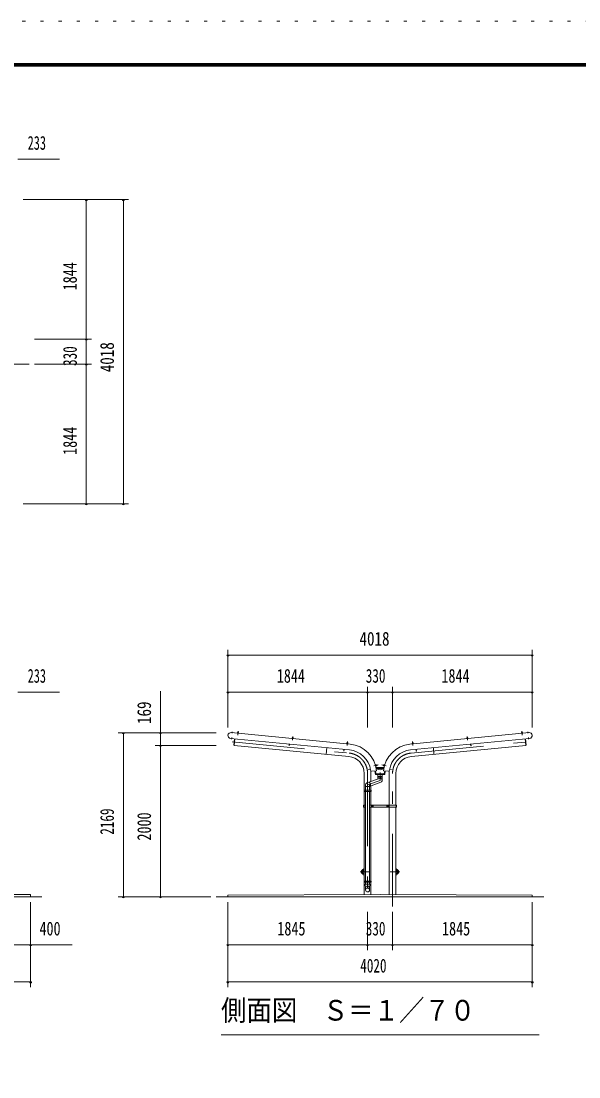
# Model space of a CAD drawing. Units: millimetres, scale not verified, with parts at other scales. Extents: x -31545 to 31552, y -14700 to 14700.
# Drawn here: x 3396 to 10762, y 748 to 14700 of the extents above; entities that cross this region are included whole.
import ezdxf
from ezdxf.enums import TextEntityAlignment as Align

# ---------------------------------------------------------------- set-up
doc = ezdxf.new("R2010")
doc.units = ezdxf.units.MM
doc.header["$LTSCALE"] = 80
doc.linetypes.add('USER3', pattern=[24, 12, -5, 2, -5])
doc.linetypes.add('USER4', pattern=[3, 0.5, -2.5])
for name, color, linetype, lineweight in [('0-2_1-07BOLD', 7, 'Continuous', 18), ('0-3_1-27CENTER', 3, 'USER3', 18), ('0-5_1-57DIM', 3, 'Continuous', 18), ('0-C_F-F1PAPER', 5, 'Continuous', 18), ('0-D_F-E_J_ADD', 5, 'USER4', 18)]:
    doc.layers.add(name, color=color, linetype=linetype, lineweight=lineweight)
doc.styles.add('ＭＳ ゴシック', font='')
doc.styles.get('ＭＳ ゴシック').set_extended_font_data('MS Gothic')

msp = doc.modelspace()

# ---------------------------------------------------------------- linework, layer by layer
at = {"layer": '0-2_1-07BOLD'}
for p, q in [((6259.6, 5308.86), (6265.57, 5308.29)), ((10013.38, 5308.86), (10007.41, 5308.29)), ((6161.01, 5220.87), (7733.84, 5069.41)), ((7741.52, 5146.03), (6168.39, 5297.51)), ((6258.46, 5299.61), (6257.97, 5294.51)), ((6264.43, 5293.89), (6264.92, 5298.99)), ((6979.63, 5225.02), (6980.12, 5230.12)), ((6986.58, 5229.5), (6986.1, 5224.4)), ((8531.45, 5146.03), (10104.59, 5297.51)), ((10111.96, 5220.87), (8539.14, 5069.41)), ((8570.05, 5169.88), (8570.9, 5161.11)), ((9286.88, 5224.4), (9286.39, 5229.5)), ((9291.72, 5239.37), (9292.56, 5230.6)), ((9292.85, 5230.12), (9293.34, 5225.02)), ((10008.54, 5293.89), (10008.05, 5298.99)), ((10014.52, 5299.61), (10015.01, 5294.51)), ((7432.83, 5098.4), (7424.48, 5011.71)), ((7701.78, 5160.64), (7701.29, 5155.54)), ((7707.76, 5154.91), (7708.25, 5160.01)), ((8565.22, 5154.91), (8564.73, 5160.01)), ((8571.19, 5160.64), (8571.68, 5155.54)), ((8840.15, 5098.4), (8848.49, 5011.71)), ((7926.94, 4535.54), (7926.94, 4758.54)), ((7986.57, 4809.2), (8009.22, 4813.19)), ((8016.04, 4758.54), (8016.04, 4652.4)), ((8027.38, 4787.84), (8089.47, 4793.43)), ((8075.59, 4792.18), (8080.87, 4752.66)), ((8080.86, 4752.66), (8192.11, 4752.66)), ((8086.53, 4868.91), (8081.49, 4868.02)), ((8082.62, 4861.62), (8087.66, 4862.51)), ((8082.92, 4837.66), (8190.06, 4837.66)), ((8187.25, 4822.66), (8085.72, 4822.66)), ((8095.75, 4870.29), (8096.79, 4864.38)), ((8106.49, 4745.36), (8106.49, 4718.36)), ((8176.19, 4864.38), (8177.23, 4870.29)), ((8183.5, 4793.43), (8245.6, 4787.84)), ((8185.32, 4862.51), (8190.36, 4861.62)), ((8191.49, 4868.02), (8186.44, 4868.91)), ((8192.11, 4752.66), (8197.39, 4792.18)), ((8256.94, 4758.54), (8256.94, 4340.54)), ((8346.04, 4340.54), (8346.04, 4758.54)), ((7943.99, 4606.92), (7943.99, 4535.54)), ((8127.08, 4692.82), (7962.08, 4632.76)), ((7998.98, 4587.68), (8145.9, 4641.14)), ((7998.98, 4535.54), (7998.98, 4606.92)), ((8108.98, 4708.24), (8108.98, 4718.36)), ((8163.99, 4718.36), (8163.99, 4708.24)), ((7926.94, 4340.54), (7926.94, 4519.54)), ((7942.39, 4535.54), (7942.39, 4519.54)), ((7998.98, 4584.47), (7943.98, 4584.47)), ((7943.99, 4519.54), (7943.99, 3335.54)), ((7999, 3335.54), (7999, 4519.54)), ((8000.58, 4519.54), (8000.58, 4535.54)), ((8016.04, 4519.54), (8016.04, 4340.54)), ((7925.34, 4327.54), (7919.24, 4327.54)), ((7925.34, 4314.54), (7925.34, 4340.54)), ((8017.64, 4340.54), (8017.64, 4314.54)), ((8047.64, 4314.54), (8047.64, 4340.54)), ((8225.34, 4340.54), (8225.34, 4314.54)), ((8255.34, 4340.54), (8255.34, 4314.54)), ((8347.64, 4314.54), (8347.64, 4340.54)), ((8353.74, 4327.54), (8347.64, 4327.54)), ((7926.94, 3335.54), (7926.94, 4314.54)), ((7999, 4314.54), (8353.74, 4314.54)), ((8016.04, 4314.54), (8016.04, 3335.54)), ((8256.94, 4314.54), (8256.94, 3156.94)), ((8346.04, 3156.5), (8346.04, 4314.54)), ((7923.49, 3490.54), (7926.94, 3490.54)), ((8346.04, 3490.54), (8349.49, 3490.54)), ((7926.94, 3424.54), (7923.49, 3424.54)), ((8349.49, 3424.54), (8346.04, 3424.54)), ((7926.94, 3319.54), (7926.94, 3156.14)), ((7942.39, 3335.54), (7942.39, 3319.54)), ((7943.98, 3319.54), (7943.98, 3294.08)), ((7998.98, 3319.54), (7998.98, 3294.08)), ((8000.58, 3319.54), (8000.58, 3335.54)), ((8016.04, 3156.56), (8016.04, 3319.54)), ((-7628.51, 3127.54), (3671.49, 3127.54)), ((3521.49, 3157.54), (3521.49, 3127.54)), ((10301.49, 3127.54), (5971.49, 3127.54))]:
    msp.add_line(p, q, dxfattribs=at)
for points in [[(6264.72, 5299.51), (6265.57, 5308.29), (6265.12, 5308.83), (6260.14, 5309.31), (6259.6, 5308.86), (6258.75, 5300.08)], [(10008.25, 5299.51), (10007.41, 5308.29), (10007.86, 5308.83), (10012.83, 5309.31), (10013.38, 5308.86), (10014.22, 5300.08)], [(6215.26, 5215.64), (6207.21, 5132.03), (6210.39, 5131.72)], [(7723.1, 4982.95), (6210.1, 5128.64), (6218.45, 5215.34)], [(6254.74, 5294.82), (6255.23, 5299.92), (6256.14, 5300.34), (6267.33, 5299.26), (6268.16, 5298.68), (6267.66, 5293.58)], [(6989.33, 5224.09), (6989.82, 5229.19), (6989, 5229.77), (6977.8, 5230.85), (6976.89, 5230.43), (6976.4, 5225.34)], [(6980.42, 5230.6), (6981.26, 5239.37), (6987.23, 5238.8)], [(6981.26, 5239.37), (6981.81, 5239.82), (6986.78, 5239.34), (6987.23, 5238.8), (6986.39, 5230.02)], [(7708.05, 5160.53), (7708.89, 5169.31), (7702.92, 5169.88), (7702.08, 5161.11)], [(7702.92, 5169.88), (7703.47, 5170.33), (7708.45, 5169.86), (7708.89, 5169.31)], [(8549.88, 4982.95), (10062.88, 5128.64), (10054.53, 5215.34)], [(8564.93, 5160.53), (8564.08, 5169.31), (8570.05, 5169.88), (8569.51, 5170.33), (8564.53, 5169.86), (8564.08, 5169.31)], [(9296.58, 5225.34), (9296.09, 5230.43), (9295.17, 5230.85), (9283.98, 5229.77), (9283.16, 5229.19), (9283.65, 5224.09)], [(9286.59, 5230.02), (9285.75, 5238.8), (9291.72, 5239.37), (9291.17, 5239.82), (9286.19, 5239.34), (9285.75, 5238.8)], [(10018.24, 5294.82), (10017.75, 5299.92), (10016.84, 5300.34), (10005.64, 5299.26), (10004.82, 5298.68), (10005.31, 5293.58)], [(10057.72, 5215.64), (10065.77, 5132.03), (10062.58, 5131.72)], [(6940.1, 5145.84), (6937.9, 5122.95), (6934.72, 5123.26), (6936.92, 5146.15)], [(7661.76, 5076.35), (7659.57, 5053.47), (7656.38, 5053.77), (7658.59, 5076.66)], [(7698.06, 5155.85), (7698.55, 5160.95), (7699.46, 5161.36), (7710.66, 5160.28), (7711.48, 5159.7), (7710.99, 5154.6)], [(8574.92, 5155.85), (8574.43, 5160.95), (8573.51, 5161.36), (8562.31, 5160.28), (8561.5, 5159.7), (8561.99, 5154.6)], [(8611.21, 5076.35), (8613.41, 5053.47), (8616.6, 5053.77), (8614.39, 5076.66)], [(9332.87, 5145.84), (9335.07, 5122.95), (9338.26, 5123.26), (9336.06, 5146.15)], [(8008.64, 4816.34), (7986.02, 4812.35), (7986.57, 4809.2)], [(8204.67, 4791.53), (8198.5, 4745.36), (8074.48, 4745.36), (8068.31, 4791.53)], [(8080.92, 4871.22), (8085.97, 4872.11), (8086.61, 4871.34), (8088.57, 4860.26), (8088.23, 4859.32), (8083.18, 4858.43)], [(8086.5, 4817.83), (8136.49, 4806.27), (8186.48, 4817.83)], [(8096.33, 4869.88), (8095.75, 4870.29), (8087.07, 4868.75)], [(8088.11, 4862.85), (8096.79, 4864.38), (8097.2, 4864.96), (8096.33, 4869.88)], [(8106.49, 4718.36), (8166.49, 4718.36), (8166.49, 4745.36)], [(8185.91, 4868.75), (8177.23, 4870.29), (8176.65, 4869.88), (8175.78, 4864.96), (8176.19, 4864.38), (8184.87, 4862.85)], [(8189.8, 4858.43), (8184.75, 4859.32), (8184.41, 4860.26), (8186.36, 4871.34), (8187.01, 4872.11), (8192.05, 4871.22)], [(8263.75, 4813.19), (8286.4, 4809.2), (8286.96, 4812.35), (8264.33, 4816.34)], [(8163.99, 4666.98), (8163.99, 4686.25), (8165.99, 4708.24), (8106.98, 4708.24), (8108.99, 4686.24)], [(7925.34, 4519.54), (7925.34, 4535.54), (8016.04, 4535.54), (8016.04, 4593.88)], [(8017.64, 4535.54), (8017.64, 4519.54), (7925.34, 4519.54)], [(7943.99, 4340.54), (7919.24, 4340.54), (7919.24, 4314.54), (7943.99, 4314.54)], [(8353.74, 4314.54), (8353.74, 4340.54), (7999, 4340.54)], [(7941.99, 3294.08), (7943.99, 3244.42), (7943.99, 3218.57)], [(7998.98, 3218.57), (7998.98, 3244.42), (8000.98, 3294.08), (7941.99, 3294.08)], [(3521.49, 3157.54), (-7478.51, 3157.54), (-7478.51, 3127.54)], [(6126.49, 3127.54), (6126.49, 3147.54), (8136.49, 3157.54), (10146.49, 3147.54), (10146.49, 3127.54)]]:
    msp.add_lwpolyline(points, dxfattribs=at)
for points in [[(6253.24, 5294.97), (6253.08, 5293.38), (6269.01, 5291.84), (6269.17, 5293.43)], [(6974.9, 5225.48), (6990.83, 5223.95), (6990.67, 5222.35), (6974.75, 5223.89)], [(9282.15, 5223.95), (9298.08, 5225.48), (9298.23, 5223.89), (9282.3, 5222.35)], [(10019.74, 5294.97), (10003.81, 5293.43), (10003.96, 5291.84), (10019.89, 5293.38)], [(7696.41, 5154.4), (7712.33, 5152.86), (7712.49, 5154.46), (7696.56, 5155.99)], [(8576.57, 5154.4), (8560.64, 5152.86), (8560.49, 5154.46), (8576.42, 5155.99)], [(8083.44, 4856.94), (8081.86, 4856.67), (8079.09, 4872.42), (8080.66, 4872.7)], [(8189.54, 4856.94), (8191.11, 4856.67), (8193.89, 4872.42), (8192.32, 4872.7)], [(8037.52, 4330.43), (8037.52, 4324.66), (8032.52, 4321.77), (8027.52, 4324.66), (8027.52, 4330.43), (8032.52, 4333.31)], [(8245.46, 4330.43), (8245.46, 4324.66), (8240.46, 4321.77), (8235.46, 4324.66), (8235.46, 4330.43), (8240.46, 4333.31)], [(8017.64, 3319.54), (7925.34, 3319.54), (7925.34, 3335.54), (8017.64, 3335.54)]]:
    msp.add_lwpolyline(points, close=True, dxfattribs=at)
for centre, radius in [((8032.52, 4327.54), 6.25), ((8032.52, 4327.54), 4.9), ((8240.46, 4327.54), 6.25), ((8240.46, 4327.54), 4.9)]:
    msp.add_circle(centre, radius, dxfattribs=at)
for centre, radius, start, end in [((6166.11, 5259.15), 38.62, 82.41238, 262.41238), ((6253.89, 5291.29), 2, 84.4998, 264.4998), ((6256.61, 5297.4), 2.88, 50.11574, 110.11574), ((6260.71, 5289.1), 10.75, 66.91203, 102.08795), ((6266.31, 5296.47), 2.88, 58.88425, 118.88425), ((6267.82, 5289.94), 2, 264.50061, 84.50061), ((6975.55, 5221.8), 2, 84.4998, 264.4998), ((6978.27, 5227.92), 2.88, 50.11574, 110.11574), ((6982.37, 5219.61), 10.75, 66.91203, 102.08795), ((6987.98, 5226.98), 2.88, 58.88425, 118.88425), ((6989.48, 5220.46), 2, 264.50061, 84.50061), ((9283.49, 5220.46), 2, 95.49939, 275.49939), ((9285, 5226.98), 2.88, 61.11575, 121.11575), ((9290.6, 5219.61), 10.75, 77.91205, 113.08797), ((9294.7, 5227.92), 2.88, 69.88426, 129.88426), ((9297.43, 5221.8), 2, 275.5002, 95.5002), ((10005.15, 5289.94), 2, 95.49939, 275.49939), ((10006.66, 5296.47), 2.88, 61.11575, 121.11575), ((10012.27, 5289.1), 10.75, 77.91205, 113.08797), ((10016.36, 5297.4), 2.88, 69.88426, 129.88426), ((10019.09, 5291.29), 2, 275.5002, 95.5002), ((10106.87, 5259.15), 38.62, 277.58762, 97.58762), ((7697.21, 5152.31), 2, 84.4998, 264.4998), ((7699.94, 5158.43), 2.88, 50.11574, 110.11574), ((7704.03, 5150.13), 10.75, 66.91203, 102.08795), ((7709.64, 5157.49), 2.88, 58.88425, 118.88425), ((7711.14, 5150.97), 2, 264.50061, 84.50061), ((7701.49, 4758.54), 312.55, 7.76237, 84.05869), ((7701.49, 4758.54), 389.55, 5.13863, 84.10165), ((8571.49, 4758.54), 389.55, 95.89835, 174.86137), ((8571.49, 4758.54), 312.55, 95.94131, 172.23763), ((8561.83, 5150.97), 2, 95.49939, 275.49939), ((8563.34, 5157.49), 2.88, 61.11575, 121.11575), ((8568.94, 5150.13), 10.75, 77.91205, 113.08797), ((8573.03, 5158.43), 2.88, 69.88426, 129.88426), ((8575.76, 5152.31), 2, 275.5002, 95.5002), ((7701.49, 4758.54), 225.45, 0, 84.50003), ((8571.49, 4758.54), 225.45, 95.49997, 180), ((8026.04, 4802.78), 15, 187.76337, 275.1433), ((7701.49, 4758.54), 314.55, 0, 6.42661), ((8076.92, 4871.02), 2.38, 10.01471, 190.01471), ((8080.03, 4857.36), 1.68, 190.00774, 10.00774), ((8083.91, 4870.1), 2.88, 335.62325, 35.62325), ((8077, 4863.93), 10.75, 352.41954, 27.59546), ((8085.61, 4860.5), 2.88, 344.39175, 44.39175), ((8187.37, 4860.5), 2.88, 135.60825, 195.60825), ((8195.97, 4863.93), 10.75, 152.40454, 187.58046), ((8189.07, 4870.1), 2.88, 144.37675, 204.37675), ((8192.94, 4857.36), 1.68, 169.99226, 349.99226), ((8196.06, 4871.02), 2.38, 349.98529, 169.98529), ((8246.94, 4802.78), 15, 264.8567, 352.23663), ((8571.49, 4758.54), 314.55, 173.57339, 180), ((7971.49, 4606.92), 27.5, 110.0018, 180), ((7967.69, 4605.54), 44.27, 341.60916, 58.39587), ((8136.49, 4666.98), 27.5, 289.99896, 110.00061), ((7923.49, 3457.54), 33, 90, 270), ((8349.49, 3457.54), 33, 270, 90), ((7923.49, 3457.54), 22.5, 81.18303, 278.81697), ((7922.34, 3457.54), 21.35, 77.56236, 282.43764), ((7922.34, 3457.54), 19.05, 76.03204, 283.96796), ((8349.49, 3457.54), 22.5, 261.18303, 98.81697), ((8350.64, 3457.54), 21.35, 257.56236, 102.43764), ((8350.64, 3457.54), 19.05, 256.03204, 103.96796), ((7971.49, 3243.44), 27.55, 3.55867, 176.44133), ((7971.49, 3216.86), 27.55, 3.55867, 176.44133), ((7971.49, 3220.28), 27.55, 183.56303, 356.43697)]:
    msp.add_arc(centre, radius, start, end, dxfattribs=at)
at = {"layer": '0-3_1-27CENTER'}
for p, q in [((-7458.51, 10496.54), (3501.49, 10496.54)), ((3501.49, 10166.54), (-7458.51, 10166.54)), ((6185.21, 5306.31), (6183.53, 5288.85)), ((6258.5, 5266.17), (6263.47, 5317.69)), ((10009.51, 5317.69), (10014.47, 5266.17)), ((10089.45, 5288.85), (10087.77, 5306.31)), ((6177.99, 5231.29), (6175.97, 5210.38)), ((6181.32, 5176.16), (7727.37, 5027.3)), ((6985.13, 5248.2), (6980.16, 5196.68)), ((7701.82, 5127.19), (7706.78, 5178.71)), ((8545.61, 5027.3), (10091.66, 5176.16)), ((8566.19, 5178.71), (8571.15, 5127.19)), ((9287.85, 5248.2), (9292.81, 5196.68)), ((10097.01, 5210.38), (10094.99, 5231.29)), ((7971.49, 4758.54), (7971.49, 2998.86)), ((8113.01, 4870.28), (8056.17, 4860.26)), ((8216.8, 4860.26), (8159.97, 4870.28)), ((8301.49, 2998.86), (8301.49, 4758.54)), ((8045.02, 4327.54), (8020.01, 4327.54)), ((8032.52, 4340.04), (8032.52, 4315.04)), ((8252.96, 4327.54), (8227.96, 4327.54)), ((8240.46, 4340.04), (8240.46, 4315.04)), ((7923.49, 3507.54), (7923.49, 3407.54)), ((8349.49, 3507.54), (8349.49, 3407.54)), ((8003.49, 3457.54), (7873.49, 3457.54)), ((8269.49, 3457.54), (8399.48, 3457.54))]:
    msp.add_line(p, q, dxfattribs=at)
msp.add_lwpolyline([(8136.49, 4770.96), (8136.49, 4666.98), (7971.49, 4606.92)], dxfattribs=at)
for centre, start, end in [((7701.49, 4758.54), 0, 84.50003), ((8571.49, 4758.54), 95.49997, 180)]:
    msp.add_arc(centre, 270, start, end, dxfattribs=at)
at = {"layer": '0-5_1-57DIM'}
for p, q in [((3354.49, 12875.53), (3903.99, 12875.53)), ((3424.49, 12340.54), (4816.49, 12340.54)), ((4270.49, 12340.54), (4242.49, 12340.54)), ((4256.49, 12340.54), (4256.49, 10496.54)), ((4760.49, 12340.54), (4732.49, 12340.54)), ((4746.49, 12340.54), (4746.49, 8322.54)), ((3571.49, 10496.54), (4326.49, 10496.54)), ((4270.49, 10496.54), (4242.49, 10496.54)), ((4256.49, 10496.54), (4256.49, 10166.54)), ((4326.49, 10166.54), (3571.49, 10166.54)), ((4270.49, 10166.54), (4242.49, 10166.54)), ((4256.49, 10166.54), (4256.49, 8322.54)), ((3424.49, 8322.54), (4816.49, 8322.54)), ((4270.49, 8322.54), (4242.49, 8322.54)), ((4760.49, 8322.54), (4732.49, 8322.54)), ((6141.49, 6322.54), (6113.49, 6322.54)), ((6127.49, 5366.54), (6127.49, 6392.54)), ((6127.49, 6322.54), (10145.49, 6322.54)), ((10159.49, 6322.54), (10131.49, 6322.54)), ((10145.49, 5366.54), (10145.49, 6392.54)), ((7971.49, 5366.54), (7971.49, 5902.54)), ((8301.49, 5902.54), (8301.49, 5366.54)), ((3354.49, 5832.54), (3903.99, 5832.54)), ((5236.49, 5296.54), (5236.49, 5846.04)), ((6141.49, 5832.54), (6113.49, 5832.54)), ((6127.49, 5832.54), (7971.49, 5832.54)), ((7985.49, 5832.54), (7957.49, 5832.54)), ((7971.49, 5832.54), (8301.49, 5832.54)), ((8315.49, 5832.54), (8287.49, 5832.54)), ((8301.49, 5832.54), (10145.49, 5832.54)), ((10159.49, 5832.54), (10131.49, 5832.54)), ((4676.49, 5296.54), (5971.49, 5296.54)), ((4760.49, 5296.54), (4732.49, 5296.54)), ((4746.49, 3127.54), (4746.49, 5296.54)), ((5250.49, 5296.54), (5222.49, 5296.54)), ((5236.49, 5127.54), (5236.49, 5296.54)), ((5971.49, 5127.54), (5166.49, 5127.54)), ((5250.49, 5127.54), (5222.49, 5127.54)), ((5236.49, 3127.54), (5236.49, 5127.54)), ((5901.49, 3127.54), (4676.49, 3127.54)), ((4760.49, 3127.54), (4732.49, 3127.54)), ((5250.49, 3127.54), (5222.49, 3127.54)), ((3521.49, 3057.54), (3521.49, 1932.54)), ((6126.49, 1932.54), (6126.49, 3057.54)), ((10146.49, 3057.54), (10146.49, 1932.54)), ((7971.49, 2928.86), (7971.49, 2422.54)), ((8301.49, 2422.54), (8301.49, 2928.86)), ((3121.49, 2492.54), (3521.49, 2492.54)), ((3535.49, 2492.54), (3507.49, 2492.54)), ((3521.49, 2492.54), (4070.99, 2492.54)), ((6140.49, 2492.54), (6112.49, 2492.54)), ((6126.49, 2492.54), (7971.49, 2492.54)), ((7985.49, 2492.54), (7957.49, 2492.54)), ((7971.49, 2492.54), (8301.49, 2492.54)), ((8315.49, 2492.54), (8287.49, 2492.54)), ((8301.49, 2492.54), (10146.49, 2492.54)), ((10160.49, 2492.54), (10132.49, 2492.54)), ((-7478.51, 2002.54), (3521.49, 2002.54)), ((3535.49, 2002.54), (3507.49, 2002.54)), ((6140.49, 2002.54), (6112.49, 2002.54)), ((6126.49, 2002.54), (10146.49, 2002.54)), ((10160.49, 2002.54), (10132.49, 2002.54)), ((10236.49, 1302.54), (6036.49, 1302.54))]:
    msp.add_line(p, q, dxfattribs=at)
for centre in [(4256.49, 12340.54), (4746.49, 12340.54), (4256.49, 10496.54), (4256.49, 10166.54), (4256.49, 8322.54), (4746.49, 8322.54), (6127.49, 6322.54), (10145.49, 6322.54), (6127.49, 5832.54), (7971.49, 5832.54), (8301.49, 5832.54), (10145.49, 5832.54), (4746.49, 5296.54), (5236.49, 5296.54), (5236.49, 5127.54), (4746.49, 3127.54), (5236.49, 3127.54), (3521.49, 2492.54), (6126.49, 2492.54), (7971.49, 2492.54), (8301.49, 2492.54), (10146.49, 2492.54), (3521.49, 2002.54), (6126.49, 2002.54), (10146.49, 2002.54)]:
    msp.add_arc(centre, 14, 180, 0, dxfattribs=at)
at = {"layer": '0-C_F-F1PAPER'}
for points in [[(30852.03, -14000), (30852.03, 14140), (-9327.96, 14140), (-9327.96, -14000)], [(30848.53, -13996.5), (30848.53, 14136.5), (-9324.46, 14136.5), (-9324.46, -13996.5)], [(30845.03, -13993), (-9320.96, -13993), (-9320.96, 14133), (30845.03, 14133)], [(30841.53, -13989.5), (30841.53, 14129.5), (-9317.46, 14129.5), (-9317.46, -13989.5)], [(30838.03, -13986), (-9313.96, -13986), (-9313.96, 14126), (30838.03, 14126)], [(30834.53, -13982.5), (30834.53, 14122.5), (-9310.46, 14122.5), (-9310.46, -13982.5)], [(30831.03, -13979), (-9306.96, -13979), (-9306.96, 14119), (30831.03, 14119)], [(30827.54, -13975.5), (30827.54, 14115.5), (-9303.46, 14115.5), (-9303.46, -13975.5)], [(30824.03, -13972), (30824.03, 14112), (-9299.96, 14112), (-9299.96, -13972)], [(30820.53, -13968.5), (30820.53, 14108.5), (-9296.46, 14108.5), (-9296.46, -13968.5)], [(30817.03, -13965), (-9292.96, -13965), (-9292.96, 14105), (30817.03, 14105)]]:
    msp.add_lwpolyline(points, close=True, dxfattribs=at)
at = {"layer": '0-D_F-E_J_ADD'}
msp.add_lwpolyline([(31552.03, -14700), (-10027.97, -14700), (-10027.97, 14700), (31552.03, 14700)], close=True, dxfattribs=at)

# ---------------------------------------------------------------- texts
at = {"layer": '0-5_1-57DIM', "color": 7, "style": 'ＭＳ ゴシック'}
for s, height, width, p in [('233', 182.3, 0.65, (3483.04, 12945.53)), ('4018', 182.3, 0.8, (7864.88, 6392.54)), ('233', 182.3, 0.65, (3483.04, 5902.54)), ('1844', 182.3, 0.75, (6772.91, 5902.54)), ('330', 182.3, 0.7, (7947.73, 5902.54)), ('1844', 182.3, 0.75, (8946.91, 5902.54)), ('400', 182.3, 0.75, (3638.56, 2562.54)), ('1845', 182.3, 0.75, (6779.87, 2562.54)), ('330', 182.3, 0.7, (7947.73, 2562.54)), ('1845', 182.3, 0.75, (8954.87, 2562.54)), ('4020', 182.3, 0.7, (7874.83, 2072.54)), ('側面図\u3000Ｓ＝１／７０', 273.5, 0.9, (6036.49, 1409.85))]:
    msp.add_text(s, height=height, dxfattribs=dict(at, width=width)).set_placement(p, align=Align.BOTTOM_LEFT)
for s, width, p in [('1844', 0.75, (4186.49, 11141.96)), ('330', 0.7, (4186.49, 10142.78)), ('4018', 0.8, (4676.49, 10059.94)), ('1844', 0.75, (4186.49, 8967.96)), ('169', 0.8, (5166.49, 5411.59)), ('2169', 0.7, (4676.49, 3948.31)), ('2000', 0.75, (5166.49, 3871.29))]:
    msp.add_text(s, height=182.3, rotation=90, dxfattribs=dict(at, width=width)).set_placement(p, align=Align.BOTTOM_LEFT)

doc.saveas('drawing.dxf')
